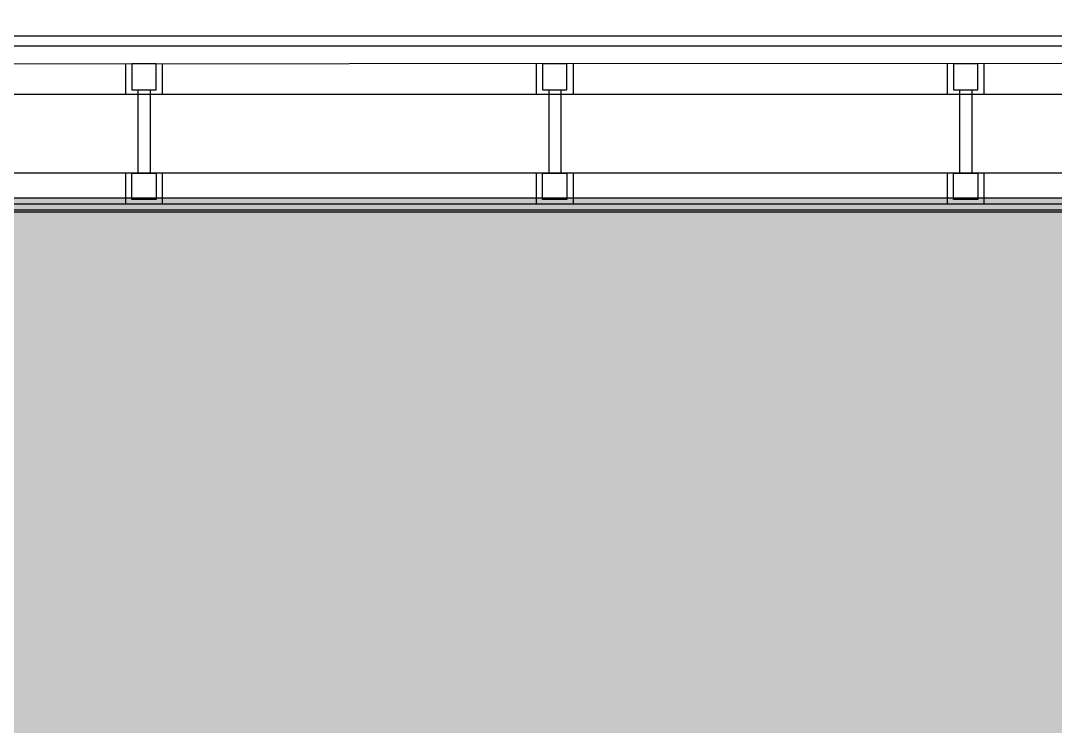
# Model space of a CAD drawing. Header units: metres. Extents: x 19 to 194, y 62 to 154.
# Drawn here: x 87.68 to 96.17, y 135.06 to 140.85 of the extents above; entities that cross this region are included whole.
import ezdxf

# ---------------------------------------------------------------- set-up
doc = ezdxf.new("R2010")
doc.units = ezdxf.units.M
doc.header["$MEASUREMENT"] = 0
doc.layers.add('ALL', color=7, linetype='Continuous')
doc.layers.add('ALL4', color=7, linetype='Continuous')

msp = doc.modelspace()

# ---------------------------------------------------------------- hatches: boundary and pattern name
at = {"layer": 'ALL4', "lineweight": 0, "true_color": 0xe6e6e6, "transparency": 33554687}
h = msp.add_hatch(color=254, dxfattribs=at)
h.dxf.hatch_style = 1
h.paths.add_polyline_path([(181.2945, 128.8704), (187.0549, 128.8704), (187.0549, 139.3912), (29.3495, 139.4008), (29.3495, 127.8507), (32.7796, 127.8507), (32.7295, 82.9907), (29.3495, 82.9907), (29.3495, 69.8204), (187.0545, 69.8204), (187.0545, 83.1151), (181.2945, 83.1151)])

# ---------------------------------------------------------------- linework, layer by layer
at = {"layer": 'ALL', "color": 18, "lineweight": 25, "true_color": 0x000000}
for points in [[(76.3901, 140.8503), (76.3901, 140.5003), (104.3601, 140.5042), (104.3601, 140.8542), (104.2801, 140.8542), (104.2801, 140.6452), (76.4701, 140.6453), (76.4701, 140.8503)], [(88.5876, 140.5002), (88.5876, 140.2852), (88.7876, 140.2852), (88.7876, 140.5002)], [(91.9626, 140.5002), (91.9626, 140.2852), (92.1626, 140.2852), (92.1626, 140.5002)], [(95.3376, 140.5002), (95.3376, 140.2852), (95.5376, 140.2852), (95.5376, 140.5002)], [(76.6501, 139.3502), (104.1001, 139.3501), (104.1001, 139.6001), (76.6501, 139.6002)], [(88.7876, 139.6002), (88.7876, 139.3852), (88.5876, 139.3852), (88.5876, 139.6002)], [(92.1626, 139.6002), (92.1626, 139.3852), (91.9626, 139.3852), (91.9626, 139.6002)], [(95.5376, 139.6002), (95.5376, 139.3852), (95.3376, 139.3852), (95.3376, 139.6002)]]:
    msp.add_lwpolyline(points, close=True, dxfattribs=at)
for points in [[(76.5301, 140.7052), (76.5301, 140.7302), (104.2201, 140.7301), (104.2201, 140.7051)], [(76.6501, 140.5002), (76.6501, 140.2502), (104.1001, 140.2501), (104.1001, 140.5041)], [(88.5376, 140.2502), (88.5376, 140.5002)], [(88.8376, 140.5002), (88.8376, 140.2502)], [(91.9126, 140.2502), (91.9126, 140.5002)], [(92.2126, 140.5002), (92.2126, 140.2502)], [(95.2876, 140.2502), (95.2876, 140.5002)], [(95.5876, 140.5002), (95.5876, 140.2502)], [(88.6376, 140.2852), (88.6376, 139.6002)], [(88.7376, 140.2852), (88.7376, 139.6002)], [(92.0126, 140.2852), (92.0126, 139.6002)], [(92.1126, 140.2852), (92.1126, 139.6002)], [(95.3876, 140.2852), (95.3876, 139.6002)], [(95.4876, 140.2852), (95.4876, 139.6002)], [(88.5376, 139.3502), (88.5376, 139.6002)], [(88.8376, 139.6002), (88.8376, 139.3502)], [(91.9126, 139.3502), (91.9126, 139.6002)], [(92.2126, 139.6002), (92.2126, 139.3502)], [(95.2876, 139.3502), (95.2876, 139.6002)], [(95.5876, 139.6002), (95.5876, 139.3502)], [(104.4251, 139.2802), (76.3251, 139.2803), (76.3251, 139.3003), (104.4251, 139.3002)]]:
    msp.add_lwpolyline(points, dxfattribs=at)
at = {"layer": 'ALL4', "color": 18, "lineweight": 25, "true_color": 0x000000}
for points in [[(76.3901, 140.8503), (76.3901, 140.5003), (104.3601, 140.5042), (104.3601, 140.8542), (104.2801, 140.8542), (104.2801, 140.6452), (76.4701, 140.6453), (76.4701, 140.8503)], [(88.5876, 140.5002), (88.5876, 140.2852), (88.7876, 140.2852), (88.7876, 140.5002)], [(91.9626, 140.5002), (91.9626, 140.2852), (92.1626, 140.2852), (92.1626, 140.5002)], [(95.3376, 140.5002), (95.3376, 140.2852), (95.5376, 140.2852), (95.5376, 140.5002)], [(76.6501, 139.3502), (104.1001, 139.3501), (104.1001, 139.6001), (76.6501, 139.6002)], [(88.7876, 139.6002), (88.7876, 139.3852), (88.5876, 139.3852), (88.5876, 139.6002)], [(92.1626, 139.6002), (92.1626, 139.3852), (91.9626, 139.3852), (91.9626, 139.6002)], [(95.5376, 139.6002), (95.5376, 139.3852), (95.3376, 139.3852), (95.3376, 139.6002)]]:
    msp.add_lwpolyline(points, close=True, dxfattribs=at)
for points in [[(76.5301, 140.7052), (76.5301, 140.7302), (104.2201, 140.7301), (104.2201, 140.7051)], [(76.6501, 140.5002), (76.6501, 140.2502), (104.1001, 140.2501), (104.1001, 140.5041)], [(88.5376, 140.2502), (88.5376, 140.5002)], [(88.8376, 140.5002), (88.8376, 140.2502)], [(91.9126, 140.2502), (91.9126, 140.5002)], [(92.2126, 140.5002), (92.2126, 140.2502)], [(95.2876, 140.2502), (95.2876, 140.5002)], [(95.5876, 140.5002), (95.5876, 140.2502)], [(88.6376, 140.2852), (88.6376, 139.6002)], [(88.7376, 140.2852), (88.7376, 139.6002)], [(92.0126, 140.2852), (92.0126, 139.6002)], [(92.1126, 140.2852), (92.1126, 139.6002)], [(95.3876, 140.2852), (95.3876, 139.6002)], [(95.4876, 140.2852), (95.4876, 139.6002)], [(88.5376, 139.3502), (88.5376, 139.6002)], [(88.8376, 139.6002), (88.8376, 139.3502)], [(91.9126, 139.3502), (91.9126, 139.6002)], [(92.2126, 139.6002), (92.2126, 139.3502)], [(95.2876, 139.3502), (95.2876, 139.6002)], [(95.5876, 139.6002), (95.5876, 139.3502)], [(104.4251, 139.2802), (76.3251, 139.2803), (76.3251, 139.3003), (104.4251, 139.3002)]]:
    msp.add_lwpolyline(points, dxfattribs=at)
at = {"layer": 'ALL4', "color": 254, "lineweight": 0, "true_color": 0xe6e6e6, "transparency": 33554687}
msp.add_lwpolyline([(181.2945, 128.8704), (187.0549, 128.8704), (187.0549, 139.3912), (29.3495, 139.4008), (29.3495, 127.8507), (32.7796, 127.8507), (32.7295, 82.9907), (29.3495, 82.9907), (29.3495, 69.8204), (187.0545, 69.8204), (187.0545, 83.1151), (181.2945, 83.1151)], close=True, dxfattribs=at)
at = {"layer": 'ALL4', "color": 254, "lineweight": 25, "true_color": 0xe6e6e6}
msp.add_lwpolyline([(181.2945, 128.8704), (187.0549, 128.8704), (187.0549, 139.3912), (29.3495, 139.4008), (29.3495, 127.8507), (32.7796, 127.8507), (32.7295, 82.9907), (29.3495, 82.9907), (29.3495, 69.8204), (187.0545, 69.8204), (187.0545, 83.1151), (181.2945, 83.1151)], close=True, dxfattribs=at)

doc.saveas('drawing.dxf')
